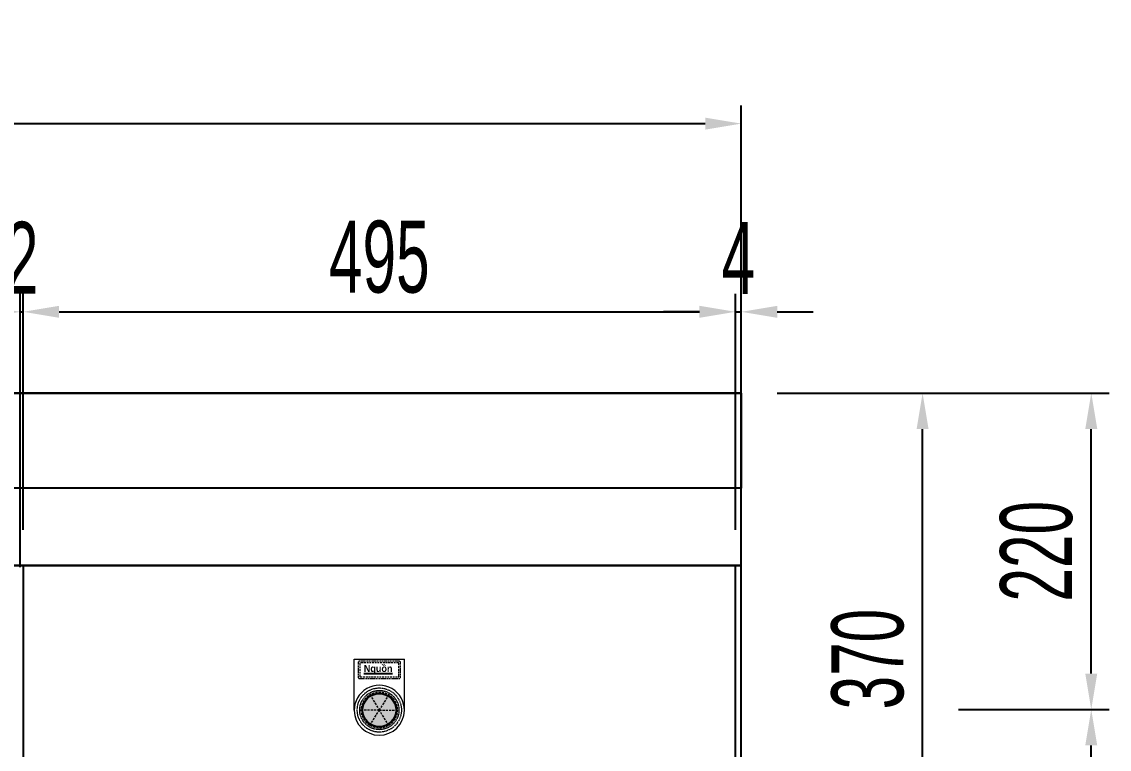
# Model space of a CAD drawing. Header units: millimetres. Extents: x 6750 to 121550, y -28210 to 66060.
# Drawn here: x 35995 to 36751, y 64804 to 65310 of the extents above; entities that cross this region are included whole.
import ezdxf

# ---------------------------------------------------------------- set-up
doc = ezdxf.new("R2010")
doc.units = ezdxf.units.MM
for name, pattern in [('DASHED', [0.75, 0.5, -0.25]), ('DASHED2', [0.375, 0.25, -0.125]), ('HIDDEN', [0.375, 0.25, -0.125])]:
    doc.linetypes.add(name, pattern=pattern)
for name, color, linetype in [('12', 3, 'Continuous'), ('BO', 3, 'Continuous'), ('M.702.Ghi chu', 3, 'Continuous')]:
    doc.layers.add(name, color=color, linetype=linetype)
doc.layers.add('Thin - Continuous', color=3, linetype='DASHED2', lineweight=5)
doc.styles.add('PM', font='arial.ttf', dxfattribs={"width": 0.6})
doc.dimstyles.new('MK-1.20 CK$0', dxfattribs={"dimscale": 25, "dimtxt": 2, "dimasz": 1, "dimexe": 0.5, "dimexo": 1, "dimgap": 0.5, "dimtad": 1, "dimrnd": 0.0001, "dimtxsty": 'PM', "dimcen": 0, "dimdle": 1, "dimclrd": 251, "dimclre": 251, "dimclrt": 256, "dimadec": 4, "dimazin": 2, "dimtfac": 0.333333, "dimtix": 1, "dimtmove": 2, "dimatfit": 3, "dimtvp": 1, "dimarcsym": 0})

# ---------------------------------------------------------------- blocks, each defined once
blk = doc.blocks.new('*D74')
at = {"color": 3, "lineweight": -2, "transparency": 16777216}
for p, q in [((35994.48, 64930.48), (35994.48, 65120.52)), ((35996.48, 64956.55), (35996.48, 65120.52)), ((35969.48, 65108.02), (35944.48, 65108.02)), ((35994.48, 65108.02), (35996.48, 65108.02)), ((36021.48, 65108.02), (36046.48, 65108.02))]:
    blk.add_line(p, q, dxfattribs=at)
at = {"color": 3, "transparency": 16777216}
for points in [[(35969.48, 65112.19), (35969.48, 65103.85), (35994.48, 65108.02)], [(36021.48, 65112.19), (36021.48, 65103.85), (35996.48, 65108.02)]]:
    blk.add_solid(points, dxfattribs=at)
at = {"layer": 'Defpoints', "color": 0, "transparency": 16777216}
for p in [(35996.48, 65108.02), (35996.48, 64931.55), (35994.48, 64905.48)]:
    blk.add_point(p, dxfattribs=at)
at = {"transparency": 16777216, "insert": (35995.48, 65145.62), "char_height": 50, "attachment_point": 5, "style": 'PM'}
blk.add_mtext('2', dxfattribs=at)
blk = doc.blocks.new('*D75')
at = {"color": 3, "lineweight": -2, "transparency": 16777216}
for p, q in [((35996.48, 64956.55), (35996.48, 65120.52)), ((36491.48, 64956.55), (36491.48, 65120.52)), ((36021.48, 65108.02), (36466.48, 65108.02))]:
    blk.add_line(p, q, dxfattribs=at)
at = {"color": 3, "transparency": 16777216}
for points in [[(36021.48, 65112.19), (36021.48, 65103.85), (35996.48, 65108.02)], [(36466.48, 65112.19), (36466.48, 65103.85), (36491.48, 65108.02)]]:
    blk.add_solid(points, dxfattribs=at)
at = {"layer": 'Defpoints', "color": 0, "transparency": 16777216}
for p in [(36491.48, 65108.02), (35996.48, 64931.55), (36491.48, 64931.55)]:
    blk.add_point(p, dxfattribs=at)
at = {"transparency": 16777216, "insert": (36243.98, 65146.05), "char_height": 50, "attachment_point": 5, "style": 'PM'}
blk.add_mtext('\\A1;495', dxfattribs=at)
blk = doc.blocks.new('*D76')
at = {"color": 3, "lineweight": -2, "transparency": 16777216}
for p, q in [((36491.48, 64956.55), (36491.48, 65120.52)), ((36495.48, 64956.55), (36495.48, 65120.52)), ((36466.48, 65108.02), (36441.48, 65108.02)), ((36491.48, 65108.02), (36495.48, 65108.02)), ((36520.48, 65108.02), (36545.48, 65108.02))]:
    blk.add_line(p, q, dxfattribs=at)
at = {"color": 3, "transparency": 16777216}
for points in [[(36466.48, 65112.19), (36466.48, 65103.85), (36491.48, 65108.02)], [(36520.48, 65112.19), (36520.48, 65103.85), (36495.48, 65108.02)]]:
    blk.add_solid(points, dxfattribs=at)
at = {"layer": 'Defpoints', "color": 0, "transparency": 16777216}
for p in [(36495.48, 65108.02), (36491.48, 64931.55), (36495.48, 64931.55)]:
    blk.add_point(p, dxfattribs=at)
at = {"transparency": 16777216, "insert": (36493.48, 65145.52), "char_height": 50, "attachment_point": 5, "style": 'PM'}
blk.add_mtext('\\A1;4', dxfattribs=at)
blk = doc.blocks.new('*D77')
at = {"color": 3, "lineweight": -2, "transparency": 16777216}
for p, q in [((33995.48, 65010.43), (33995.48, 65251.38)), ((36495.48, 65010.43), (36495.48, 65251.38)), ((34020.48, 65238.88), (36470.48, 65238.88))]:
    blk.add_line(p, q, dxfattribs=at)
at = {"color": 3, "transparency": 16777216}
for points in [[(34020.48, 65243.04), (34020.48, 65234.71), (33995.48, 65238.88)], [(36470.48, 65243.04), (36470.48, 65234.71), (36495.48, 65238.88)]]:
    blk.add_solid(points, dxfattribs=at)
at = {"layer": 'Defpoints', "color": 0, "transparency": 16777216}
for p in [(36495.48, 65238.88), (33995.48, 64985.43), (36495.48, 64985.43)]:
    blk.add_point(p, dxfattribs=at)
at = {"transparency": 16777216, "insert": (35245.48, 65276.9), "char_height": 50, "attachment_point": 5, "style": 'PM'}
blk.add_mtext('\\A1;2500', dxfattribs=at)
blk = doc.blocks.new('*D98')
at = {"color": 3, "lineweight": -2, "transparency": 16777216}
for p, q in [((36520.48, 65051.55), (36634.02, 65051.55)), ((36621.52, 64706.55), (36621.52, 65026.55)), ((36345.48, 64681.55), (36634.02, 64681.55))]:
    blk.add_line(p, q, dxfattribs=at)
at = {"color": 3, "transparency": 16777216}
for points in [[(36617.36, 65026.55), (36625.69, 65026.55), (36621.52, 65051.55)], [(36617.36, 64706.55), (36625.69, 64706.55), (36621.52, 64681.55)]]:
    blk.add_solid(points, dxfattribs=at)
at = {"layer": 'Defpoints', "color": 0, "transparency": 16777216}
for p in [(36495.48, 65051.55), (36621.52, 65051.55), (36320.48, 64681.55)]:
    blk.add_point(p, dxfattribs=at)
at = {"transparency": 16777216, "insert": (36583.48, 64866.55), "char_height": 50, "attachment_point": 5, "rotation": 90, "style": 'PM'}
blk.add_mtext('\\A1;370', dxfattribs=at)
blk = doc.blocks.new('*D128')
at = {"color": 3, "lineweight": -2, "transparency": 16777216}
for p, q in [((36646.52, 64831.55), (36751.25, 64831.55)), ((36738.75, 64671.55), (36738.75, 64806.55)), ((36646.52, 64646.55), (36751.25, 64646.55))]:
    blk.add_line(p, q, dxfattribs=at)
at = {"color": 3, "transparency": 16777216}
for points in [[(36734.58, 64806.55), (36742.91, 64806.55), (36738.75, 64831.55)], [(36734.58, 64671.55), (36742.91, 64671.55), (36738.75, 64646.55)]]:
    blk.add_solid(points, dxfattribs=at)
at = {"layer": 'Defpoints', "color": 0, "transparency": 16777216}
for p in [(36621.52, 64831.55), (36738.75, 64831.55), (36621.52, 64646.55)]:
    blk.add_point(p, dxfattribs=at)
at = {"transparency": 16777216, "insert": (36700.72, 64739.05), "char_height": 50, "attachment_point": 5, "rotation": 90, "style": 'PM'}
blk.add_mtext('\\A1;185', dxfattribs=at)
blk = doc.blocks.new('*D129')
at = {"color": 3, "lineweight": -2, "transparency": 16777216}
for p, q in [((36520.48, 65051.55), (36751.25, 65051.55)), ((36738.75, 64856.55), (36738.75, 65026.55)), ((36646.52, 64831.55), (36751.25, 64831.55))]:
    blk.add_line(p, q, dxfattribs=at)
at = {"color": 3, "transparency": 16777216}
for points in [[(36734.58, 65026.55), (36742.91, 65026.55), (36738.75, 65051.55)], [(36734.58, 64856.55), (36742.91, 64856.55), (36738.75, 64831.55)]]:
    blk.add_solid(points, dxfattribs=at)
at = {"layer": 'Defpoints', "color": 0, "transparency": 16777216}
for p in [(36495.48, 65051.55), (36738.75, 65051.55), (36621.52, 64831.55)]:
    blk.add_point(p, dxfattribs=at)
at = {"transparency": 16777216, "insert": (36700.72, 64941.55), "char_height": 50, "attachment_point": 5, "rotation": 90, "style": 'PM'}
blk.add_mtext('\\A1;220', dxfattribs=at)

msp = doc.modelspace()

# ---------------------------------------------------------------- hatches: boundary and pattern name
h = msp.add_hatch(color=3)
h.dxf.hatch_style = 1
edge = h.paths.add_edge_path()
edge.add_arc((36243.981, 64831.148), 14, 180, 540, ccw=False)

# ---------------------------------------------------------------- linework, layer by layer
for points in [[(33995.481, 65051.552), (33995.481, 64931.552), (36495.481, 64931.552), (36495.481, 65051.552)], [(33995.481, 65051.552), (36495.481, 65051.552), (36495.481, 64985.432), (33995.481, 64985.432)], [(33995.481, 63331.552), (36495.481, 63331.552), (36495.481, 64931.552), (33995.481, 64931.552)], [(35996.481, 64931.552), (35996.481, 63531.552), (36491.481, 63531.552), (36491.481, 64931.552)]]:
    msp.add_lwpolyline(points, close=True)
at = {"layer": '12', "color": 3}
msp.add_circle((36243.977, 64831.148), 11.6, dxfattribs=at)
at = {"layer": 'BO', "color": 3, "linetype": 'DASHED', "lineweight": 5, "ltscale": 3}
msp.add_circle((36243.981, 64831.148), 12.524, dxfattribs=at)
at = {"layer": 'Thin - Continuous', "color": 171, "linetype": 'ByBlock', "lineweight": 5}
for p, q in [((36226.504, 64866.418), (36261.459, 64866.418)), ((36226.504, 64830.963), (36226.504, 64866.418)), ((36261.459, 64830.963), (36261.459, 64866.418))]:
    msp.add_line(p, q, dxfattribs=at)
at = {"layer": 'Thin - Continuous', "color": 3, "linetype": 'DASHED', "lineweight": 5, "ltscale": 3}
for p, q in [((36237.396, 64841.802), (36243.977, 64831.148)), ((36237.396, 64841.802), (36243.977, 64831.148)), ((36250.558, 64841.802), (36243.977, 64831.148)), ((36250.558, 64841.802), (36243.977, 64831.148)), ((36243.977, 64831.148), (36231.453, 64831.148)), ((36243.977, 64831.148), (36231.453, 64831.148)), ((36237.396, 64820.493), (36243.977, 64831.148)), ((36237.396, 64820.493), (36243.977, 64831.148)), ((36250.558, 64820.493), (36243.977, 64831.148)), ((36250.558, 64820.493), (36243.977, 64831.148)), ((36243.981, 64831.148), (36256.505, 64831.148)), ((36243.981, 64831.148), (36256.505, 64831.148))]:
    msp.add_line(p, q, dxfattribs=at)
at = {"layer": 'Thin - Continuous', "color": 6, "linetype": 'HIDDEN', "lineweight": 5, "ltscale": 3}
msp.add_lwpolyline([(36230.319, 64853.066), (36257.643, 64853.066, 0.4142136), (36258.782, 64854.204), (36258.782, 64863.951, 0.4142136), (36257.643, 64865.09), (36230.319, 64865.09, 0.4142136), (36229.181, 64863.951), (36229.181, 64854.204, 0.4142136)], format="xyb", close=True, dxfattribs=at)
at = {"layer": 'Thin - Continuous', "color": 4, "linetype": 'HIDDEN', "lineweight": 5, "ltscale": 5}
msp.add_lwpolyline([(36230.889, 64854.204), (36257.074, 64854.204, 0.4142136), (36257.643, 64854.773), (36257.643, 64863.382, 0.4142136), (36257.074, 64863.951), (36230.889, 64863.951, 0.4142136), (36230.319, 64863.382), (36230.319, 64854.773, 0.4142136)], format="xyb", close=True, dxfattribs=at)
at = {"layer": 'Thin - Continuous', "color": 133, "linetype": 'DASHED', "lineweight": 5}
for centre, radius in [((36243.977, 64831.148), 15.359), ((36243.977, 64831.148), 15.359), ((36243.981, 64831.148), 13.649), ((36243.981, 64831.148), 13.649)]:
    msp.add_circle(centre, radius, dxfattribs=at)
at = {"layer": 'Thin - Continuous', "color": 3, "linetype": 'DASHED', "lineweight": 5, "ltscale": 3}
msp.add_circle((36243.981, 64831.148), 12.524, dxfattribs=at)
at = {"layer": 'Thin - Continuous', "color": 171, "linetype": 'ByBlock', "lineweight": 5}
for centre, radius, start, end in [((36243.977, 64830.927), 17.478, 359.39584, 180.60416), ((36243.977, 64831.148), 17.482, 181.326424, 358.673576), ((36243.977, 64831.148), 17.482, 181.326424, 358.673576)]:
    msp.add_arc(centre, radius, start, end, dxfattribs=at)

# ---------------------------------------------------------------- texts
at = {"layer": 'M.702.Ghi chu', "ltscale": 100, "insert": (36243.161, 64862.572), "char_height": 5, "attachment_point": 2, "style": 'PM'}
msp.add_mtext('\\A1;{\\fArial|b1|i0|c0|p34;\\W0.9;\\LNguồn}', dxfattribs=at)

# ---------------------------------------------------------------- dimensions: what is measured, and where the dimension line sits
for base, p1, p2, picture, middle in [((36495.481, 65238.875), (33995.481, 64985.432), (36495.481, 64985.432), '*D77', (35245.481, 65276.904)), ((35996.481, 65108.021), (35994.481, 64905.477), (35996.481, 64931.552), '*D74', (35995.481, 65145.623)), ((36491.481, 65108.021), (35996.481, 64931.552), (36491.481, 64931.552), '*D75', (36243.981, 65146.049)), ((36495.481, 65108.021), (36491.481, 64931.552), (36495.481, 64931.552), '*D76', (36493.481, 65145.521))]:
    dim = msp.add_linear_dim(base=base, p1=p1, p2=p2, dimstyle='MK-1.20 CK$0', override={"dimclrd": 3, "dimclre": 3})
    dim.commit()
    dim.dimension.update_dxf_attribs({"geometry": picture, "text_midpoint": middle})
for base, p1, p2, picture, middle in [((36621.525, 65051.552), (36320.481, 64681.553), (36495.481, 65051.552), '*D98', (36583.479, 64866.553)), ((36738.745, 65051.552), (36621.525, 64831.552), (36495.481, 65051.552), '*D129', (36700.717, 64941.552)), ((36738.745, 64831.552), (36621.525, 64646.552), (36621.525, 64831.552), '*D128', (36700.717, 64739.052))]:
    dim = msp.add_linear_dim(base=base, p1=p1, p2=p2, angle=90, dimstyle='MK-1.20 CK$0', override={"dimclrd": 3, "dimclre": 3})
    dim.commit()
    dim.dimension.update_dxf_attribs({"geometry": picture, "text_midpoint": middle})

doc.saveas('drawing.dxf')
